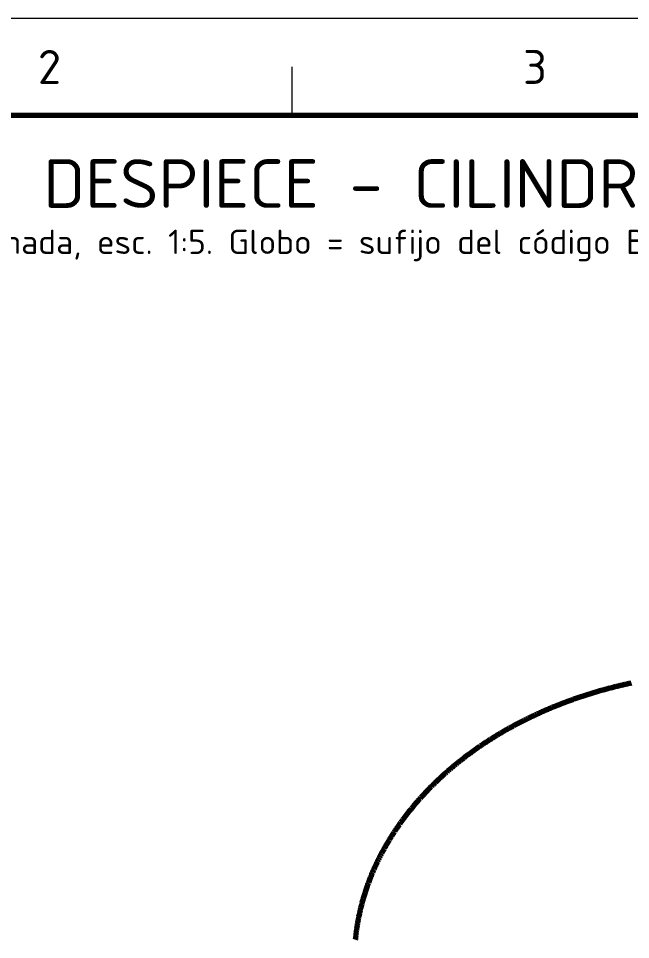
# Model space of a CAD drawing. Header units: millimetres. Extents: x 0 to 420, y 0 to 297.
# Drawn here: x 81.8 to 144.8, y 202.2 to 297 of the extents above; entities that cross this region are included whole.
import ezdxf
from ezdxf.enums import TextEntityAlignment as Align

# ---------------------------------------------------------------- set-up
doc = ezdxf.new("R2010")
doc.units = ezdxf.units.MM
for name, color, linetype, lineweight in [('01-VISIBLE', 7, 'CONTINUOUS', 70), ('06-TEXTO', 7, 'CONTINUOUS', 25), ('07-RECUADRO', 7, 'CONTINUOUS', 70), ('08-FINA', 5, 'CONTINUOUS', 18)]:
    doc.layers.add(name, color=color, linetype=linetype, lineweight=lineweight)
doc.styles.add('ISO3098', font='isocpeur.ttf')

msp = doc.modelspace()

# ---------------------------------------------------------------- linework, layer by layer
at = {"layer": '01-VISIBLE'}
msp.add_lwpolyline([(144.898, 228.562), (144.787, 228.538), (144.675, 228.514), (144.564, 228.49), (144.453, 228.465), (144.342, 228.44), (144.231, 228.415), (144.12, 228.39), (144.009, 228.364), (143.898, 228.338), (143.787, 228.312), (143.676, 228.286), (143.565, 228.259), (143.455, 228.232), (143.344, 228.205), (143.233, 228.178), (143.123, 228.15), (143.013, 228.122), (142.902, 228.094), (142.792, 228.065), (142.682, 228.037), (142.572, 228.007), (142.461, 227.978), (142.351, 227.949), (142.241, 227.919), (142.132, 227.889), (142.022, 227.858), (141.912, 227.828), (141.802, 227.797), (141.693, 227.766), (141.583, 227.734), (141.474, 227.703), (141.365, 227.671), (141.255, 227.639), (141.146, 227.606), (141.037, 227.574), (140.928, 227.541), (140.819, 227.507), (140.71, 227.474), (140.601, 227.44), (140.493, 227.406), (140.384, 227.372), (140.276, 227.337), (140.167, 227.302), (140.059, 227.267), (139.95, 227.232), (139.842, 227.196), (139.734, 227.16), (139.626, 227.124), (139.518, 227.088), (139.41, 227.051), (139.303, 227.014), (139.195, 226.977), (139.087, 226.94), (138.98, 226.902), (138.873, 226.864), (138.765, 226.825), (138.658, 226.787), (138.551, 226.748), (138.444, 226.709), (138.337, 226.67), (138.23, 226.63), (138.124, 226.59), (138.017, 226.55), (137.911, 226.509), (137.804, 226.469), (137.698, 226.428), (137.592, 226.386), (137.486, 226.345), (137.38, 226.303), (137.274, 226.261), (137.168, 226.219), (137.063, 226.176), (136.957, 226.133), (136.852, 226.09), (136.746, 226.046), (136.641, 226.003), (136.536, 225.959), (136.431, 225.915), (136.326, 225.87), (136.221, 225.825), (136.117, 225.78), (136.012, 225.735), (135.908, 225.689), (135.804, 225.643), (135.7, 225.597), (135.596, 225.551), (135.492, 225.504), (135.388, 225.457), (135.284, 225.41), (135.181, 225.362), (135.077, 225.314), (134.974, 225.266), (134.871, 225.218), (134.768, 225.169), (134.665, 225.12), (134.562, 225.071), (134.46, 225.022), (134.357, 224.972), (134.255, 224.922), (134.153, 224.872), (134.051, 224.821), (133.949, 224.77), (133.847, 224.719), (133.745, 224.668), (133.644, 224.616), (133.543, 224.564), (133.441, 224.512), (133.34, 224.459), (133.239, 224.406), (133.139, 224.353), (133.038, 224.3), (132.937, 224.246), (132.837, 224.192), (132.737, 224.138), (132.637, 224.084), (132.537, 224.029), (132.437, 223.974), (132.338, 223.918), (132.238, 223.863), (132.139, 223.807), (132.04, 223.751), (131.941, 223.694), (131.842, 223.638), (131.744, 223.581), (131.645, 223.523), (131.547, 223.466), (131.449, 223.408), (131.351, 223.35), (131.253, 223.291), (131.155, 223.233), (131.058, 223.174), (130.961, 223.114), (130.864, 223.055), (130.767, 222.995), (130.67, 222.935), (130.573, 222.875), (130.477, 222.814), (130.381, 222.753), (130.285, 222.692), (130.189, 222.63), (130.093, 222.568), (129.998, 222.506), (129.902, 222.444), (129.807, 222.381), (129.712, 222.318), (129.618, 222.255), (129.523, 222.191), (129.429, 222.128), (129.334, 222.063), (129.24, 221.999), (129.147, 221.934), (129.053, 221.869), (128.96, 221.804), (128.867, 221.739), (128.774, 221.673), (128.681, 221.607), (128.588, 221.54), (128.496, 221.474), (128.404, 221.407), (128.312, 221.339), (128.22, 221.272), (128.129, 221.204), (128.037, 221.136), (127.946, 221.068), (127.855, 220.999), (127.765, 220.93), (127.674, 220.861), (127.584, 220.791), (127.494, 220.721), (127.404, 220.651), (127.315, 220.581), (127.225, 220.51), (127.136, 220.439), (127.048, 220.368), (126.959, 220.296), (126.87, 220.224), (126.782, 220.152), (126.694, 220.08), (126.607, 220.007), (126.519, 219.934), (126.432, 219.861), (126.345, 219.787), (126.258, 219.713), (126.172, 219.639), (126.086, 219.565), (126, 219.49), (125.914, 219.415), (125.829, 219.34), (125.743, 219.264), (125.658, 219.188), (125.574, 219.112), (125.489, 219.036), (125.405, 218.959), (125.321, 218.882), (125.237, 218.805), (125.154, 218.727), (125.071, 218.649), (124.988, 218.571), (124.905, 218.493), (124.823, 218.414), (124.741, 218.335), (124.659, 218.256), (124.578, 218.176), (124.497, 218.096), (124.416, 218.016), (124.335, 217.935), (124.255, 217.855), (124.175, 217.774), (124.095, 217.692), (124.015, 217.611), (123.936, 217.529), (123.857, 217.447), (123.779, 217.364), (123.7, 217.282), (123.622, 217.199), (123.545, 217.115), (123.467, 217.032), (123.39, 216.948), (123.313, 216.864), (123.237, 216.779), (123.161, 216.695), (123.085, 216.61), (123.009, 216.524), (122.934, 216.439), (122.859, 216.353), (122.785, 216.267), (122.71, 216.181), (122.636, 216.094), (122.563, 216.007), (122.49, 215.92), (122.417, 215.832), (122.344, 215.745), (122.272, 215.656), (122.2, 215.568), (122.128, 215.48), (122.057, 215.391), (121.986, 215.302), (121.916, 215.212), (121.845, 215.122), (121.775, 215.032), (121.706, 214.942), (121.637, 214.852), (121.568, 214.761), (121.499, 214.67), (121.431, 214.579), (121.364, 214.487), (121.296, 214.395), (121.229, 214.303), (121.163, 214.211), (121.096, 214.118), (121.03, 214.025), (120.965, 213.932), (120.9, 213.838), (120.835, 213.745), (120.771, 213.651), (120.707, 213.557), (120.643, 213.462), (120.58, 213.367), (120.517, 213.272), (120.455, 213.177), (120.392, 213.082), (120.331, 212.986), (120.27, 212.89), (120.209, 212.793), (120.148, 212.697), (120.088, 212.6), (120.029, 212.503), (119.969, 212.406), (119.91, 212.308), (119.852, 212.21), (119.794, 212.112), (119.736, 212.014), (119.679, 211.916), (119.623, 211.817), (119.566, 211.718), (119.51, 211.619), (119.455, 211.519), (119.4, 211.419), (119.345, 211.319), (119.291, 211.219), (119.237, 211.119), (119.184, 211.018), (119.131, 210.917), (119.079, 210.816), (119.027, 210.715), (118.975, 210.613), (118.924, 210.511), (118.873, 210.409), (118.823, 210.307), (118.773, 210.205), (118.724, 210.102), (118.675, 209.999), (118.627, 209.896), (118.579, 209.793), (118.532, 209.689), (118.485, 209.585), (118.438, 209.481), (118.392, 209.377), (118.347, 209.273), (118.302, 209.168), (118.257, 209.063), (118.213, 208.958), (118.169, 208.853), (118.126, 208.747), (118.084, 208.642), (118.041, 208.536), (118, 208.43), (117.959, 208.324), (117.918, 208.217), (117.878, 208.111), (117.838, 208.004), (117.799, 207.897), (117.76, 207.79), (117.722, 207.683), (117.684, 207.575), (117.647, 207.467), (117.61, 207.36), (117.574, 207.252), (117.539, 207.143), (117.503, 207.035), (117.469, 206.927), (117.435, 206.818), (117.401, 206.709), (117.368, 206.6), (117.336, 206.491), (117.303, 206.382), (117.272, 206.272), (117.241, 206.162), (117.211, 206.053), (117.181, 205.943), (117.151, 205.833), (117.122, 205.723), (117.094, 205.612), (117.066, 205.502), (117.039, 205.391), (117.012, 205.28), (116.986, 205.17), (116.96, 205.059), (116.935, 204.948), (116.911, 204.836), (116.887, 204.725), (116.863, 204.613), (116.84, 204.502), (116.818, 204.39), (116.796, 204.278), (116.775, 204.166), (116.754, 204.054), (116.734, 203.942), (116.714, 203.83), (116.695, 203.718), (116.677, 203.605), (116.659, 203.493), (116.642, 203.38), (116.625, 203.268), (116.608, 203.155), (116.593, 203.042), (116.578, 202.929), (116.563, 202.816), (116.549, 202.703), (116.536, 202.59), (116.523, 202.477), (116.51, 202.364), (116.499, 202.25), (116.488, 202.137)], dxfattribs=at)
at = {"layer": '07-RECUADRO'}
msp.add_lwpolyline([(25, 10), (410, 10), (410, 287), (25, 287)], close=True, dxfattribs=at)
at = {"layer": '08-FINA'}
msp.add_line((110, 287), (110, 292), dxfattribs=at)
msp.add_lwpolyline([(0, 0), (420, 0), (420, 297), (0, 297)], close=True, dxfattribs=at)

# ---------------------------------------------------------------- texts
at = {"layer": '06-TEXTO', "style": 'ISO3098'}
for s, height, p in [('2', 3.5, (85, 292)), ('3', 3.5, (135, 292)), ('DESPIECE - CILINDRO 70 KG', 5, (128, 280)), ('Isometría explosionada, esc. 1:5. Globo = sufijo del código BOM (FLAMA_BOM.xlsx, hoja Cilindros)', 2.5, (128, 274))]:
    msp.add_text(s, height=height, dxfattribs=at).set_placement(p, align=Align.MIDDLE_CENTER)

doc.saveas('drawing.dxf')
